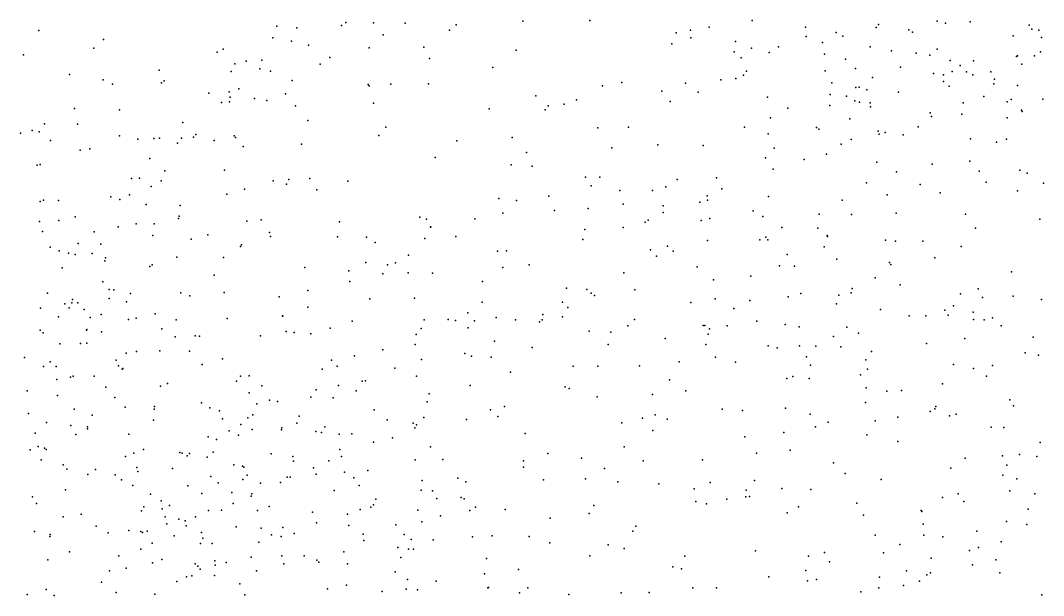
# Model space of a CAD drawing. Header units: metres. Extents: x -23.9 to 23.9, y -28.5 to 28.5.
# Drawn here: x -2.993 to -1.499, y 2.528 to 3.367 of the extents above; entities that cross this region are included whole.
import ezdxf

# ---------------------------------------------------------------- set-up
doc = ezdxf.new("R2010")
doc.units = ezdxf.units.M

msp = doc.modelspace()

# ---------------------------------------------------------------- linework, layer by layer
for p in [(-2.5177, 3.3642, 11.6227), (-2.4776, 3.3637, 12.0142), (-2.431, 3.3633, 25.4455), (-2.3567, 3.3607, 12.091), (-2.2592, 3.3659, 11.5025), (-2.1617, 3.3671, 12.0567), (-1.9246, 3.3669, 13.3458), (-1.7401, 3.361, 18.0115), (-1.6549, 3.366, 26.8574), (-1.6425, 3.3632, -20.0573), (-1.6064, 3.3652, 12.5109), (-1.5204, 3.3603, 13.8002), (-2.966, 3.3524, 25.6006), (-2.6185, 3.3587, 12.5513), (-2.5895, 3.3566, 11.8645), (-2.5243, 3.3597, 12.3896), (-2.4632, 3.3464, 11.5194), (-2.3666, 3.3531, 12.1808), (-2.0358, 3.3491, 11.5938), (-2.0149, 3.3531, 12.1795), (-1.9873, 3.3572, 11.8919), (-1.8467, 3.3574, 14.7432), (-1.8023, 3.3496, 13.1107), (-1.7438, 3.3571, 12.3803), (-1.6961, 3.3536, 15.1314), (-1.6907, 3.3501, 16.5252), (-1.5165, 3.3543, 12.0635), (-1.5064, 3.3529, 25.6382), (-2.8714, 3.3392, 12.9063), (-2.6244, 3.3418, -11.6509), (-2.5973, 3.3367, 13.0413), (-2.5724, 3.3313, 14.6313), (-2.0418, 3.3329, -16.9368), (-2.0142, 3.3418, 11.998), (-1.9492, 3.3366, 11.7179), (-1.8461, 3.3436, 13.4424), (-1.8221, 3.3349, 14.8762), (-1.7922, 3.3444, -18.7593), (-1.5439, 3.3449, 11.8869), (-1.5025, 3.3423, 12.1548), (-2.9885, 3.317, 26.2694), (-2.8855, 3.3267, 25.5544), (-2.7058, 3.3209, 13.022), (-2.6967, 3.3253, 14.7907), (-2.4836, 3.327, 14.5035), (-2.4038, 3.3281, 14.4548), (-2.2694, 3.3236, 26.7401), (-1.9512, 3.3215, 26.7249), (-1.9255, 3.3266, 11.8331), (-1.9001, 3.3202, 12.208), (-1.8861, 3.3287, 13.2571), (-1.8191, 3.3181, 12.2631), (-1.7526, 3.3288, 15.0069), (-1.7212, 3.3226, 25.6478), (-1.6855, 3.3196, 14.6363), (-1.6653, 3.3164, 14.1889), (-1.6545, 3.3251, 14.4965), (-1.5374, 3.3156, 15.0936), (-1.5128, 3.3155, 12.5886), (-1.5036, 3.3214, 26.8925), (-2.6799, 3.3041, 12.6743), (-2.6634, 3.3076, 26.6147), (-2.6402, 3.3093, 11.6427), (-2.5551, 3.3032, 25.441), (-2.5412, 3.3132, 12.0794), (-2.3959, 3.3118, -15.7587), (-1.9406, 3.3126, 11.6269), (-1.7884, 3.3105, 14.0151), (-1.6355, 3.3085, 18.4796), (-1.6212, 3.3013, 12.3488), (-1.6016, 3.3081, 11.9884), (-1.5391, 3.3146, 11.7473), (-1.5313, 3.3033, 13.0597), (-2.9209, 3.2881, 26.3241), (-2.7904, 3.2944, 12.9373), (-2.685, 3.2928, 11.8563), (-2.6433, 3.2968, 12.9228), (-2.6278, 3.2933, 12.0131), (-2.3034, 3.2987, 14.4494), (-1.9374, 3.2871, 14.2447), (-1.9332, 3.293, 12.0039), (-1.8183, 3.2936, 25.649), (-1.7738, 3.297, 13.4323), (-1.7082, 3.2988, 14.9111), (-1.6602, 3.2899, 14.734), (-1.6456, 3.2879, 14.2767), (-1.6327, 3.2927, 14.4203), (-1.612, 3.292, 11.8505), (-1.6028, 3.2878, 14.9901), (-1.5763, 3.2921, 12.1441), (-2.8722, 3.2806, 26.4141), (-2.8582, 3.2744, 12.813), (-2.7868, 3.2761, 14.8926), (-2.7828, 3.2791, 26.524), (-2.596, 3.2795, 26.6747), (-2.4852, 3.2735, 12.2604), (-2.4839, 3.2716, 26.7248), (-2.4521, 3.2741, 11.3987), (-2.3971, 3.2749, 26.7455), (-2.1433, 3.2717, 11.3831), (-2.1147, 3.2766, 26.7393), (-2.0221, 3.2757, 26.7309), (-1.9704, 3.2804, 12.0978), (-1.9484, 3.2825, 25.5568), (-1.8082, 3.2761, 13.3512), (-1.7492, 3.284, 13.5992), (-1.6455, 3.2782, 14.8218), (-1.6371, 3.2715, 12.0691), (-1.5721, 3.2746, 13.9665), (-1.5712, 3.2814, 14.7195), (-1.5372, 3.2725, 14.9208), (-2.7179, 3.2611, 20.6614), (-2.6879, 3.2629, 19.3251), (-2.6742, 3.2676, 12.5236), (-2.606, 3.2603, -12.3912), (-2.2405, 3.257, 11.3417), (-2.0565, 3.264, 11.4184), (-2.0035, 3.2624, 14.307), (-1.811, 3.2591, 11.839), (-1.787, 3.2567, -18.2636), (-1.7732, 3.2693, 13.2557), (-1.7685, 3.2699, 12.1783), (-1.7573, 3.2658, 13.1629), (-1.711, 3.2626, 11.9117), (-1.5866, 3.2561, 12.2764), (-2.6994, 3.2476, 12.8761), (-2.6877, 3.2484, 14.8543), (-2.6867, 3.2552, 11.5902), (-2.6511, 3.2532, 12.4441), (-2.6331, 3.2506, 12.1037), (-2.5913, 3.2426, 11.439), (-2.4774, 3.2465, 25.4426), (-2.2224, 3.2427, 18.8678), (-2.1992, 3.2449, 26.7596), (-2.181, 3.2513, 25.4593), (-2.0444, 3.249, 16.8256), (-1.9024, 3.2551, 11.5532), (-1.8112, 3.2433, 11.9467), (-1.7747, 3.2499, 11.7614), (-1.768, 3.2478, 26.8694), (-1.7524, 3.2472, 13.9082), (-1.7518, 3.2413, 12.0194), (-1.6169, 3.247, -19.4112), (-1.5524, 3.2483, 11.6257), (-1.5466, 3.252, 14.5996), (-1.5004, 3.2521, 12.9737), (-2.9139, 3.2388, 14.9782), (-2.8482, 3.2369, 25.6416), (-2.3088, 3.2381, 26.7687), (-2.2269, 3.237, 14.4327), (-1.8725, 3.2392, 12.1405), (-1.6651, 3.2322, 11.7636), (-1.6629, 3.2269, 13.1374), (-1.6189, 3.2305, 25.6035), (-1.5317, 3.2364, 26.9234), (-1.5307, 3.2345, 12.5655), (-2.9578, 3.2164, 25.91), (-2.9094, 3.2157, 25.7908), (-2.7559, 3.2183, 12.8071), (-2.5734, 3.2211, 14.7662), (-2.4593, 3.2113, 14.5661), (-2.1501, 3.2107, 11.3085), (-2.1052, 3.2116, 14.3853), (-1.9361, 3.2113, 26.784), (-1.898, 3.2249, 9.8745), (-1.8308, 3.2112, 12.0221), (-1.7821, 3.2236, 11.6524), (-1.6826, 3.2118, 12.2933), (-1.5524, 3.2251, 12.4657), (-2.9927, 3.2026, 26.8111), (-2.9756, 3.2067, 12.7483), (-2.9654, 3.2045, 25.9971), (-2.848, 3.1987, 25.7277), (-2.7402, 3.197, 25.6068), (-2.7365, 3.2007, 12.5668), (-2.6807, 3.199, 26.6484), (-2.6788, 3.1962, -18.9727), (-2.4697, 3.1992, 11.3149), (-2.2749, 3.1963, 25.4294), (-1.9011, 3.202, 14.2154), (-1.8274, 3.2086, 11.573), (-1.7407, 3.2059, 13.7881), (-1.7394, 3.2015, 13.6309), (-1.7307, 3.2038, 25.6038), (-1.7043, 3.2005, 26.909), (-2.9487, 3.1919, 26.2304), (-2.8216, 3.1938, 26.5109), (-2.798, 3.195, 11.8624), (-2.7898, 3.1954, 11.6792), (-2.7636, 3.1884, 26.586), (-2.7577, 3.1953, 11.5845), (-2.7101, 3.1922, 12.1049), (-2.6676, 3.1835, 25.5542), (-2.5826, 3.1866, 12.2709), (-2.3557, 3.1914, 14.4926), (-2.1297, 3.1815, 26.7704), (-2.0625, 3.1859, 25.4691), (-1.996, 3.1847, 11.3509), (-1.8924, 3.1811, -12.7281), (-1.7949, 3.1866, 14.0515), (-1.7802, 3.1935, -15.0824), (-1.606, 3.1944, -17.5776), (-1.5683, 3.1894, 14.1473), (-1.5536, 3.1939, 14.0599), (-2.9055, 3.1778, 26.3947), (-2.8915, 3.1797, -17.2981), (-2.8039, 3.1658, 25.6551), (-2.3875, 3.1672, 11.2696), (-2.2542, 3.1745, 11.2637), (-1.905, 3.1668, 11.417), (-1.8163, 3.1723, 12.1035), (-2.9684, 3.1559, 26.9948), (-2.9637, 3.1571, 26.4664), (-2.2767, 3.1568, 14.4486), (-2.2457, 3.1545, 26.7866), (-1.849, 3.1641, 14.1349), (-1.7425, 3.1606, 13.8722), (-1.662, 3.1575, 13.542), (-1.607, 3.1621, 13.2681), (-2.8306, 3.1364, 14.992), (-2.8191, 3.1372, 12.71), (-2.7822, 3.1476, -20.0981), (-2.6951, 3.1486, 12.4043), (-2.5701, 3.1367, 14.8216), (-2.1679, 3.1384, 14.4082), (-2.1469, 3.1386, 25.4374), (-1.9769, 3.1376, 14.2887), (-1.8938, 3.1503, 26.8263), (-1.7142, 3.1462, 10.9261), (-1.5935, 3.1471, 25.5833), (-1.5341, 3.149, 11.4904), (-1.5232, 3.1443, 26.9441), (-2.8021, 3.1251, 11.568), (-2.7871, 3.133, 12.0481), (-2.6656, 3.1213, 12.2203), (-2.624, 3.1334, 19.6488), (-2.6045, 3.1282, 11.3264), (-2.6012, 3.135, 25.5009), (-2.5148, 3.1329, 25.4664), (-2.1595, 3.1259, 23.8017), (-2.0509, 3.1247, -23.4839), (-2.0341, 3.135, 19.8515), (-1.9689, 3.1215, 26.7781), (-1.7577, 3.1301, 11.5275), (-1.6797, 3.128, 11.6035), (-1.5829, 3.1311, 13.4694), (-1.4994, 3.1298, 14.336), (-2.861, 3.1098, 11.8379), (-2.8334, 3.1128, 3.2128), (-2.6914, 3.1138, 12.321), (-2.5603, 3.12, -23.7468), (-2.2945, 3.1073, 23.8526), (-2.2213, 3.1108, 23.7308), (-2.1179, 3.1189, 23.724), (-2.0702, 3.1192, 23.8722), (-1.9906, 3.1112, 23.7834), (-1.9008, 3.1106, 25.5424), (-1.7275, 3.113, -23.0996), (-1.6501, 3.1156, 13.6224), (-1.5372, 3.1188, 13.3044), (-2.9638, 3.1029, 26.0266), (-2.9593, 3.1049, 26.6606), (-2.9374, 3.1043, 12.7191), (-2.8475, 3.1058, 11.6454), (-2.8091, 3.0986, 26.5579), (-2.7594, 3.0972, 12.1435), (-2.2688, 3.1047, 11.2129), (-2.164, 3.0929, 11.2198), (-2.1132, 3.0991, 23.6335), (-2.0548, 3.0966, 10.322), (-2.0011, 3.1019, 23.9557), (-1.9897, 3.1052, 11.2927), (-1.7935, 3.1049, 14.0118), (-2.9128, 3.0807, 26.7627), (-2.7619, 3.0782, 25.6076), (-2.7612, 3.0816, 12.5077), (-2.6414, 3.0764, 16.0175), (-2.4096, 3.08, 14.5765), (-2.4002, 3.0774, 26.7863), (-2.3293, 3.0778, 23.6634), (-2.2886, 3.0863, 24.0011), (-2.2131, 3.0898, 23.628), (-2.0545, 3.0871, 11.758), (-1.9866, 3.0781, 23.6158), (-1.923, 3.0896, 23.8701), (-1.9093, 3.0812, 23.7464), (-1.8269, 3.0844, 14.0865), (-1.7799, 3.0842, 11.4594), (-1.7147, 3.0862, 13.7345), (-1.6132, 3.0845, 26.9407), (-1.505, 3.0773, 13.2104), (-2.9649, 3.074, 26.2057), (-2.9365, 3.0753, 27.0713), (-2.8501, 3.0659, 12.6751), (-2.8239, 3.0704, 25.6814), (-2.7975, 3.0706, 12.5973), (-2.6625, 3.0744, -11.2519), (-2.527, 3.0734, 16.6114), (-2.3941, 3.0656, 23.7377), (-2.3937, 3.0662, 23.9063), (-2.169, 3.0621, 24.1129), (-2.1128, 3.065, 17.4078), (-2.0809, 3.0731, 11.2314), (-2.0764, 3.076, 24.068), (-1.9993, 3.0753, 25.4783), (-1.8815, 3.0651, 23.9528), (-1.8287, 3.0642, 11.3906), (-1.5989, 3.0643, 11.4758), (-2.9603, 3.0592, 26.3325), (-2.8849, 3.0588, 11.9186), (-2.7994, 3.0537, 11.4632), (-2.7434, 3.0482, 12.4245), (-2.7191, 3.0547, 12.2335), (-2.629, 3.0579, 26.7056), (-2.6276, 3.0519, 25.5072), (-2.5301, 3.0516, 26.7522), (-2.4874, 3.0513, 25.4473), (-2.4027, 3.0493, 11.1895), (-2.3571, 3.052, 14.5091), (-2.1719, 3.0477, 25.4242), (-1.9136, 3.0472, 14.203), (-1.9048, 3.0509, 14.921), (-1.9019, 3.047, 24.0393), (-1.8152, 3.0533, 23.8333), (-1.8146, 3.0519, 17.0613), (-1.73, 3.0469, 13.8301), (-2.9494, 3.0363, 26.5487), (-2.9087, 3.0416, 25.8032), (-2.8754, 3.0409, 26.876), (-2.6713, 3.0374, 11.3109), (-2.6701, 3.04, 14.9468), (-2.4749, 3.0432, 14.7436), (-2.0733, 3.0326, 25.4501), (-2.0484, 3.0377, 24.1495), (-1.9898, 3.0463, 23.5258), (-1.8196, 3.0371, 23.6704), (-1.7156, 3.0453, 26.9239), (-1.6757, 3.0451, 17.7287), (-1.6194, 3.0373, 13.6969), (-2.9361, 3.0311, 25.8846), (-2.9226, 3.0279, 15.0699), (-2.9127, 3.0257, 11.8225), (-2.888, 3.0273, 11.6226), (-2.8694, 3.0167, 26.7084), (-2.8684, 3.0207, 12.0276), (-2.7647, 3.0221, 11.3934), (-2.6963, 3.0214, 25.5573), (-2.4265, 3.0247, 23.6187), (-2.2965, 3.0306, 23.5099), (-2.2833, 3.0311, 26.8086), (-2.0642, 3.0234, 23.4742), (-2.0401, 3.0306, 14.3142), (-1.8738, 3.0258, 11.322), (-1.8012, 3.019, 23.9898), (-1.6582, 3.0208, 25.5815), (-2.9319, 3.0061, 27.1509), (-2.8037, 3.0081, 3.557), (-2.8003, 3.0105, 15.0542), (-2.5774, 3.007, 14.9074), (-2.5132, 3.0019, 23.7648), (-2.4884, 3.014, 23.9188), (-2.457, 3.0109, 24.017), (-2.4454, 3.0134, 10.4975), (-2.2885, 3.0066, 11.1596), (-2.2501, 3.0106, 24.181), (-2.005, 3.0079, 11.2275), (-1.885, 3.0093, 26.8427), (-1.8629, 3.0086, 25.5645), (-1.724, 3.0139, 11.4578), (-1.7225, 3.011, 14.5247), (-2.7099, 2.9956, 26.644), (-2.512, 2.9866, 23.6653), (-2.4639, 2.9978, 15.7136), (-2.4268, 2.999, 14.6754), (-2.3913, 2.9986, 24.1279), (-2.112, 2.9989, 26.8126), (-1.9813, 2.9888, 23.4421), (-1.9267, 2.9942, 24.1669), (-1.7454, 2.9917, 23.7125), (-1.546, 3.0003, 13.6605), (-2.8726, 2.9857, 27.0164), (-2.8634, 2.9749, 25.7472), (-2.8565, 2.9743, 26.7981), (-2.5733, 2.9732, 25.4852), (-2.3184, 2.9864, 25.4218), (-2.1955, 2.9766, 24.2411), (-2.1662, 2.9748, 27.1678), (-2.0961, 2.9742, 23.3971), (-1.7785, 2.9764, 13.884), (-1.7085, 2.9815, 23.8195), (-1.595, 2.9758, 26.9396), (-2.953, 2.9693, 25.9533), (-2.9166, 2.96, 10.7028), (-2.8634, 2.9616, 26.4707), (-2.838, 2.9569, 12.1393), (-2.8321, 2.9687, 11.4547), (-2.7588, 2.9697, 25.6142), (-2.7455, 2.9653, 12.286), (-2.6953, 2.9704, 15.0483), (-2.615, 2.964, 11.2391), (-2.4827, 2.9613, 24.0933), (-2.4174, 2.9623, 26.7982), (-2.1598, 2.9696, 11.1604), (-2.1549, 2.966, 27.0784), (-1.9786, 2.9612, 14.2394), (-1.928, 2.9588, 25.5265), (-1.872, 2.9642, 26.97), (-1.8538, 2.9687, 14.0666), (-1.7981, 2.9665, 24.1119), (-1.7804, 2.9699, 11.3784), (-1.6204, 2.9683, 23.3679), (-1.5886, 2.9631, 23.2897), (-1.5438, 2.9651, 23.4728), (-1.5023, 2.9602, 23.2167), (-2.9636, 2.9477, 24.7222), (-2.9279, 2.9536, 15.164), (-2.9214, 2.9481, 11.9601), (-2.9179, 2.9555, 24.9739), (-2.9091, 2.9554, 24.8124), (-2.8997, 2.9457, 11.5723), (-2.5732, 2.9488, 23.9591), (-2.3188, 2.9563, 26.8349), (-2.2016, 2.9563, 23.3788), (-2.1939, 2.9483, 26.9981), (-2.0142, 2.9557, 27.0803), (-1.9516, 2.9471, 27.2214), (-1.8018, 2.9539, 23.4755), (-1.7373, 2.9454, 26.9084), (-1.6435, 2.9444, 23.2035), (-1.6308, 2.9511, 23.5082), (-2.9371, 2.935, 11.7081), (-2.8911, 2.9338, 26.6078), (-2.8751, 2.9385, 24.7368), (-2.8348, 2.9308, 15.2178), (-2.8239, 2.9331, 26.7016), (-2.7959, 2.939, 12.5338), (-2.7655, 2.9304, 12.4442), (-2.6908, 2.9324, 25.5665), (-2.61, 2.9365, 26.705), (-2.6097, 2.9358, 23.8289), (-2.5085, 2.9285, 14.8157), (-2.4035, 2.9307, 11.1461), (-2.3686, 2.931, 24.2357), (-2.3579, 2.9294, 27.1141), (-2.3395, 2.9405, 23.4071), (-2.33, 2.9292, 27.0289), (-2.2985, 2.9338, 16.944), (-2.27, 2.9305, 14.3927), (-2.2352, 2.9277, 25.43), (-2.231, 2.9303, 11.1382), (-2.2303, 2.9385, 27.3607), (-2.2015, 2.9348, 26.8487), (-2.0963, 2.931, 14.3128), (-1.9181, 2.9285, 27.0647), (-1.6957, 2.9365, 13.8445), (-1.6712, 2.9362, 11.4667), (-1.6387, 2.9375, 23.9068), (-1.6021, 2.9417, 11.4191), (-1.6015, 2.931, 23.5971), (-1.586, 2.9305, 23.7821), (-1.5738, 2.9336, 18.5234), (-2.9638, 2.9153, 15.2611), (-2.8962, 2.9156, 24.6539), (-2.8956, 2.9162, 25.8087), (-2.8746, 2.913, 25.1132), (-2.7862, 2.9173, 24.9562), (-2.6047, 2.9134, 15.0467), (-2.5932, 2.9122, 23.6301), (-2.5406, 2.9184, 23.554), (-2.4079, 2.918, 14.6497), (-2.3391, 2.9186, 27.343), (-2.1627, 2.9141, 24.3202), (-2.1312, 2.9126, 27.4668), (-2.106, 2.9216, 26.8613), (-1.9961, 2.9221, 23.3507), (-1.9937, 2.9223, 27.3933), (-1.9871, 2.9175, 26.9414), (-1.9611, 2.9217, 24.2868), (-1.8766, 2.9238, 23.3799), (-1.8559, 2.9202, 24.2281), (-1.7865, 2.92, 23.3939), (-1.5614, 2.9219, 23.6858), (-2.9598, 2.9114, 25.1582), (-2.767, 2.9059, 24.7846), (-2.7376, 2.9071, 24.8864), (-2.7313, 2.9066, 11.2972), (-2.6423, 2.9071, 15.1547), (-2.5688, 2.9103, 24.0663), (-2.415, 2.9092, 25.4416), (-2.3009, 2.8995, 27.435), (-2.0519, 2.9031, 24.3243), (-1.9891, 2.9096, 26.8522), (-1.8062, 2.9062, 26.8763), (-1.7697, 2.9111, 11.3202), (-1.6144, 2.9034, 23.0782), (-1.5147, 2.9052, 23.0579), (-2.9353, 2.8954, 27.2296), (-2.905, 2.8961, 12.058), (-2.896, 2.8963, -12.9004), (-2.8231, 2.8843, 26.8513), (-2.7892, 2.8852, 25.1033), (-2.7462, 2.885, 25.6162), (-2.4636, 2.8866, 27.1297), (-2.4168, 2.8944, 27.0126), (-2.2459, 2.8899, 23.3162), (-2.1347, 2.8945, 23.3037), (-1.9921, 2.8946, 25.4952), (-1.9013, 2.8924, 23.2761), (-1.8883, 2.8897, 26.9023), (-1.8555, 2.8925, 13.9944), (-1.8319, 2.892, 27.3262), (-1.7952, 2.8909, 25.6057), (-1.7503, 2.8843, 11.3726), (-1.6704, 2.8959, 24.063), (-1.5262, 2.8823, 23.9837), (-2.987, 2.8754, 15.3323), (-2.9492, 2.869, 26.065), (-2.853, 2.8715, 15.3493), (-2.8382, 2.8819, 12.6045), (-2.698, 2.8735, 26.6295), (-2.5385, 2.8715, 11.1705), (-2.5049, 2.8781, 23.454), (-2.4071, 2.8724, 27.3976), (-2.344, 2.8815, 26.9074), (-2.3345, 2.8777, 23.3355), (-2.3055, 2.8761, 24.3264), (-2.0312, 2.8691, 11.1692), (-1.9784, 2.876, 14.1843), (-1.9491, 2.8686, 27.4909), (-1.8456, 2.8765, 23.2134), (-1.7586, 2.872, 23.1021), (-1.5068, 2.8788, -12.5805), (-2.959, 2.8624, 11.8555), (-2.9406, 2.8626, 12.6759), (-2.8495, 2.8636, 12.1666), (-2.8443, 2.8585, 27.0514), (-2.8435, 2.8595, 25.2094), (-2.7274, 2.8653, 24.6979), (-2.5521, 2.8587, 26.7151), (-2.5306, 2.8627, 24.1834), (-2.4465, 2.8602, 23.3778), (-2.2776, 2.8541, 25.4425), (-2.1858, 2.8629, 17.8299), (-2.1498, 2.8628, 11.1308), (-2.0893, 2.8632, 27.5391), (-1.8396, 2.8643, 11.2843), (-1.7565, 2.8583, 27.2082), (-1.6306, 2.8653, 26.9421), (-1.6015, 2.8595, 25.6013), (-1.5739, 2.8639, 23.004), (-2.9395, 2.8437, 26.1828), (-2.9195, 2.8471, 26.4324), (-2.9156, 2.8484, 25.2587), (-2.885, 2.8484, 26.5431), (-2.7779, 2.8374, 15.3826), (-2.6776, 2.8409, 23.7396), (-2.6714, 2.8481, 15.3192), (-2.6587, 2.8486, 24.9374), (-2.4938, 2.841, 27.3464), (-2.4891, 2.8416, 26.993), (-2.4144, 2.8483, 14.7238), (-2.0454, 2.8429, 23.2642), (-1.8743, 2.8451, 25.5929), (-1.8651, 2.848, -15.5893), (-1.8417, 2.8447, 23.129), (-1.7668, 2.8501, 27.0326), (-1.5827, 2.8484, 24.0564), (-2.9828, 2.8268, 15.4028), (-2.8682, 2.8322, 25.8089), (-2.7883, 2.8339, 12.2777), (-2.6587, 2.8242, 23.6214), (-2.6405, 2.8342, 24.8298), (-2.5609, 2.8282, 15.2525), (-2.5285, 2.8347, 27.0842), (-2.5029, 2.827, 15.1562), (-2.396, 2.8226, 11.1239), (-2.3364, 2.8348, 14.4242), (-2.1974, 2.8326, 25.4592), (-2.1918, 2.8301, 14.3025), (-2.0214, 2.8271, 27.5767), (-1.7581, 2.8312, 23.0271), (-1.7283, 2.8264, 27.2911), (-1.7067, 2.8274, 24.1935), (-1.6468, 2.837, 11.422), (-2.9384, 2.8203, 11.9918), (-2.855, 2.817, 15.428), (-2.7286, 2.8096, 25.2076), (-2.6477, 2.8078, 25.0854), (-2.6292, 2.8132, 24.7405), (-2.6177, 2.8113, 24.1366), (-2.5691, 2.8177, 27.184), (-2.5363, 2.8165, 25.5103), (-2.3991, 2.811, 17.4797), (-2.1511, 2.8182, 23.2523), (-2.0702, 2.8214, 25.4929), (-1.7593, 2.8097, 27.407), (-1.5484, 2.8139, 22.9269), (-2.9811, 2.7937, 27.3177), (-2.9144, 2.8, 24.4513), (-2.8401, 2.803, 11.4027), (-2.7976, 2.8003, 24.5126), (-2.7969, 2.8043, 25.7215), (-2.7165, 2.802, 25.6299), (-2.7022, 2.7978, 16.4076), (-2.4766, 2.7994, 27.4745), (-2.3065, 2.799, 11.1111), (-2.2862, 2.8042, 14.3249), (-1.9686, 2.8003, 23.2241), (-1.939, 2.7983, 11.2052), (-1.8759, 2.8015, 27.5433), (-1.8402, 2.7927, 24.3358), (-1.6647, 2.7969, 22.927), (-1.6583, 2.8008, 25.6288), (-1.6567, 2.8043, 26.9983), (-1.6268, 2.7931, 24.1569), (-1.5431, 2.8049, 11.3451), (-2.9547, 2.7809, 26.2864), (-2.8881, 2.7916, 12.1262), (-2.7984, 2.784, 26.5903), (-2.698, 2.7862, 11.2523), (-2.6712, 2.7779, -11.8303), (-2.6609, 2.7877, 26.6195), (-2.6537, 2.792, 15.388), (-2.5892, 2.7798, 27.3311), (-2.5858, 2.79, 24.9851), (-2.4575, 2.7846, 23.3277), (-2.4195, 2.7799, 27.5528), (-2.4039, 2.7879, 24.3476), (-2.3416, 2.7851, 27.5926), (-2.2959, 2.7893, 23.2565), (-2.1147, 2.7805, 24.4222), (-2.0846, 2.787, 27.6419), (-2.0665, 2.7917, 11.1475), (-2.0486, 2.7856, -22.9336), (-1.8138, 2.7812, 13.9622), (-1.7452, 2.7834, 24.2761), (-1.7122, 2.7886, 11.3967), (-1.6365, 2.7906, 13.8797), (-2.9712, 2.7653, 11.7503), (-2.9192, 2.7762, 11.5345), (-2.9117, 2.7631, 26.5047), (-2.895, 2.7743, 12.7064), (-2.8948, 2.7716, 25.9354), (-2.8345, 2.7637, 25.3386), (-2.6881, 2.7687, 20.3511), (-2.6545, 2.7703, 25.1824), (-2.6117, 2.7702, 27.09), (-2.6111, 2.7731, 23.4639), (-2.5616, 2.7674, 24.8044), (-2.5532, 2.7662, 27.4227), (-2.5485, 2.7742, 15.3334), (-2.5277, 2.7637, 26.8752), (-2.5089, 2.7641, 26.694), (-2.4169, 2.7729, 14.8817), (-2.4146, 2.7774, 15.0471), (-2.2562, 2.7647, 24.4175), (-2.0696, 2.769, 14.1688), (-1.8786, 2.766, 18.0335), (-1.8323, 2.7746, 22.9951), (-1.7572, 2.7629, 25.6556), (-1.5756, 2.774, 25.6284), (-1.5574, 2.7734, 26.9918), (-2.7185, 2.7597, 15.4657), (-2.7068, 2.7559, 24.0255), (-2.6743, 2.7621, 24.5606), (-2.4772, 2.7523, 15.2868), (-2.4499, 2.7584, 25.4988), (-1.9352, 2.76, 23.089), (-1.7122, 2.7532, 27.4566), (-1.5044, 2.7514, 25.1382), (-2.9786, 2.7408, 26.372), (-2.9671, 2.7459, 11.9008), (-2.9576, 2.7435, 15.5044), (-2.9553, 2.7416, 24.3813), (-2.8273, 2.7358, 27.0467), (-2.8131, 2.7412, 26.9361), (-2.7602, 2.7371, 11.2955), (-2.7565, 2.7358, 23.8094), (-2.7459, 2.7357, 12.4323), (-2.7113, 2.7375, 19.9908), (-2.6268, 2.7349, 11.1968), (-2.5267, 2.7415, 24.9135), (-2.3944, 2.7455, 14.5712), (-2.2228, 2.7354, 23.2078), (-2.1114, 2.7455, 23.1998), (-1.9182, 2.7359, 18.6524), (-1.8693, 2.7403, 11.2454), (-1.5346, 2.7341, 24.9211), (-2.9623, 2.7264, 11.6596), (-2.9302, 2.719, 25.4102), (-2.8393, 2.731, 12.6436), (-2.7494, 2.7319, 25.7034), (-2.7202, 2.73, 23.6177), (-2.6811, 2.719, 26.5683), (-2.5951, 2.7313, 15.4323), (-2.594, 2.7244, 24.6024), (-2.5428, 2.7249, 24.7153), (-2.5241, 2.7314, 23.34), (-2.4168, 2.7265, 14.654), (-2.3763, 2.7267, 14.437), (-2.2584, 2.7249, 11.1064), (-2.1739, 2.7286, -19.1788), (-2.0839, 2.725, 27.6993), (-1.9971, 2.7264, 14.0508), (-1.8061, 2.7218, 22.912), (-1.6136, 2.7287, 11.3864), (-1.5591, 2.7319, 25.059), (-1.5531, 2.7186, 27.3887), (-1.5091, 2.7313, 25.2239), (-2.9248, 2.7126, 12.048), (-2.8943, 2.7048, 11.4753), (-2.8831, 2.7123, 26.1747), (-2.8545, 2.7042, 12.1777), (-2.8226, 2.7149, 26.3821), (-2.8212, 2.7093, 26.7588), (-2.771, 2.7138, 15.5179), (-2.6685, 2.717, 27.1839), (-2.6669, 2.7157, 25.6383), (-2.6616, 2.7038, 27.0521), (-2.565, 2.7147, 25.1313), (-2.5612, 2.7052, 26.6379), (-2.5197, 2.7084, 25.0261), (-2.4855, 2.7106, 27.5773), (-2.2583, 2.7156, 25.4991), (-2.14, 2.7137, 11.1209), (-1.7891, 2.7065, 11.3175), (-1.6347, 2.7143, 24.2287), (-1.5588, 2.704, 24.1722), (-2.8451, 2.697, 25.9184), (-2.8285, 2.6887, 26.6773), (-2.7485, 2.6883, 12.3604), (-2.7148, 2.7019, 25.3272), (-2.704, 2.6928, 24.1069), (-2.6683, 2.6974, 27.279), (-2.6421, 2.6923, 26.965), (-2.6132, 2.6931, 23.4061), (-2.6033, 2.701, 25.2165), (-2.599, 2.7011, 27.4635), (-2.5061, 2.6999, 24.3427), (-2.4985, 2.6889, 15.3811), (-2.4066, 2.6963, 24.3983), (-2.3544, 2.6995, 11.1144), (-2.3424, 2.6942, 14.9614), (-2.2291, 2.6973, 14.2017), (-2.1679, 2.6987, 27.7192), (-2.121, 2.694, 24.4643), (-2.0609, 2.6915, 23.1381), (-1.986, 2.6932, 19.1271), (-1.9215, 2.696, 27.6801), (-1.7363, 2.6977, 24.321), (-1.5386, 2.6984, 25.6621), (-2.9272, 2.6827, 12.7224), (-2.8027, 2.6764, 12.2461), (-2.728, 2.677, 26.481), (-2.6844, 2.6789, 23.4958), (-2.656, 2.6731, 24.2057), (-2.6552, 2.6766, 24.334), (-2.5346, 2.6815, 26.7803), (-2.408, 2.6819, 23.2441), (-2.3912, 2.681, 14.3466), (-2.0095, 2.684, 27.717), (-1.9336, 2.6821, 22.9912), (-1.8812, 2.6847, 24.4134), (-1.839, 2.6828, 27.6533), (-1.6242, 2.6767, 25.1267), (-1.5484, 2.6812, 24.7949), (-1.5119, 2.6768, 22.8017), (-2.975, 2.6722, 27.3059), (-2.9694, 2.6628, 11.8096), (-2.7874, 2.6664, 25.3973), (-2.7753, 2.6595, -20.2117), (-2.6821, 2.6625, 25.7022), (-2.6295, 2.6581, 24.4933), (-2.4773, 2.6609, 24.9633), (-2.4741, 2.669, 25.5659), (-2.385, 2.6697, 15.248), (-2.3496, 2.6713, 25.536), (-2.3453, 2.6693, 14.2636), (-2.1556, 2.6598, 14.1063), (-2.0071, 2.6655, 24.461), (-1.9914, 2.6619, 25.6146), (-1.9617, 2.6688, 11.1913), (-1.9341, 2.6722, 10.396), (-1.9285, 2.673, -12.9079), (-1.7719, 2.663, 25.7324), (-1.647, 2.6712, 13.9176), (-1.6155, 2.6657, 22.806), (-2.9306, 2.6434, 27.2364), (-2.9043, 2.6471, 26.5337), (-2.8158, 2.6518, 27.2526), (-2.8126, 2.6576, 12.6877), (-2.7859, 2.6547, 27.0032), (-2.7814, 2.6432, 26.3569), (-2.7374, 2.6432, 25.7767), (-2.7182, 2.6523, 12.4458), (-2.6994, 2.653, 15.5392), (-2.6466, 2.6526, 9.2235), (-2.5664, 2.6499, 25.6191), (-2.5153, 2.6471, 24.6488), (-2.4971, 2.6541, 26.6815), (-2.4814, 2.6575, 24.7707), (-2.4125, 2.6527, 14.5222), (-2.3795, 2.6445, 14.6022), (-2.3369, 2.6526, 27.7126), (-2.3284, 2.6574, 15.1077), (-2.285, 2.6538, 23.1865), (-2.1625, 2.6481, 25.5602), (-1.8734, 2.6491, 25.7269), (-1.8571, 2.6576, 14.0044), (-1.7621, 2.6458, 13.9696), (-1.6779, 2.6524, 25.7146), (-1.6768, 2.651, 11.4381), (-1.5217, 2.6542, 14.5125), (-2.8822, 2.6297, 12.1225), (-2.7792, 2.633, 23.6934), (-2.7617, 2.64, 12.583), (-2.7522, 2.6373, 24.0401), (-2.7509, 2.6298, 23.5964), (-2.6778, 2.6284, 5.3378), (-2.5605, 2.6343, 16.9765), (-2.5134, 2.6307, 25.1534), (-2.4448, 2.6313, 27.6791), (-2.4067, 2.6357, 14.4239), (-2.2196, 2.641, 24.4739), (-2.0945, 2.6296, 11.1444), (-1.6751, 2.6326, 25.183), (-1.5537, 2.6362, 27.5408), (-1.5236, 2.6318, 25.4051), (-2.972, 2.6216, 26.4427), (-2.95, 2.6144, 25.4862), (-2.9495, 2.6175, 11.6567), (-2.8645, 2.6197, 26.6135), (-2.8344, 2.6234, 11.4059), (-2.8169, 2.622, 26.1972), (-2.8148, 2.6205, 26.0104), (-2.8078, 2.6222, -22.5188), (-2.7683, 2.6155, 25.8749), (-2.7284, 2.6204, 27.2356), (-2.6412, 2.6267, 26.5176), (-2.6263, 2.6171, 24.406), (-2.612, 2.6146, 27.5381), (-2.6095, 2.6274, 15.5197), (-2.5932, 2.6189, 25.2885), (-2.4925, 2.6177, 15.4463), (-2.4324, 2.6174, 15.5663), (-2.3328, 2.6138, 11.1216), (-2.3043, 2.6154, 14.8452), (-2.2501, 2.6144, 25.5708), (-2.0988, 2.6223, 14.0261), (-1.7452, 2.6166, 27.6369), (-1.6741, 2.6165, 24.3111), (-1.6462, 2.614, 24.8035), (-1.5967, 2.6224, 24.2398), (-2.8004, 2.605, 23.8555), (-2.73, 2.6044, 27.0452), (-2.7266, 2.6119, 26.4173), (-2.7128, 2.6042, 24.1598), (-2.6446, 2.606, 11.2278), (-2.4913, 2.6087, 24.403), (-2.4418, 2.5984, 25.018), (-2.4225, 2.6102, 11.1323), (-2.3903, 2.6096, 24.4394), (-2.2201, 2.6052, 27.7767), (-2.1348, 2.6025, 27.7895), (-1.7091, 2.6029, 24.9291), (-1.5945, 2.5986, 13.8916), (-1.5611, 2.6067, 22.7573), (-2.921, 2.5922, 11.5771), (-2.8491, 2.5865, 26.6917), (-2.8171, 2.5958, 26.8141), (-2.6562, 2.5844, 9.686), (-2.6112, 2.5861, -23.3879), (-2.5788, 2.5864, 24.4764), (-2.5206, 2.5921, 27.6524), (-2.4376, 2.5839, 14.2003), (-2.4264, 2.5961, 24.9104), (-2.4192, 2.5962, -12.8684), (-2.1615, 2.5861, 23.1333), (-2.1117, 2.5972, 25.6087), (-2.023, 2.5856, 15.2378), (-1.9198, 2.5934, 22.8945), (-1.8427, 2.5859, 22.8333), (-1.8191, 2.5912, 24.424), (-1.733, 2.5908, 25.0738), (-1.6077, 2.5939, 24.7105), (-2.9526, 2.5804, 11.8712), (-2.8383, 2.5685, 27.2323), (-2.7999, 2.5763, 24.1885), (-2.7865, 2.5809, 12.2556), (-2.7377, 2.5746, 27.3526), (-2.7339, 2.5714, 12.3248), (-2.7088, 2.5788, 11.2791), (-2.7086, 2.5728, 25.4177), (-2.6926, 2.5767, 25.8024), (-2.6085, 2.5745, 25.7215), (-2.5601, 2.5799, 26.5451), (-2.5574, 2.5769, 26.6826), (-2.5155, 2.5747, 24.5563), (-2.3123, 2.5822, 15.218), (-2.0406, 2.5701, 24.5035), (-1.8119, 2.5776, -14.5028), (-1.6636, 2.5829, 25.3187), (-1.603, 2.5733, 25.4003), (-1.569, 2.5804, 11.3788), (-2.8625, 2.5642, 11.5277), (-2.7502, 2.5555, 12.7323), (-2.7425, 2.5569, 24.3311), (-2.7303, 2.5666, 12.5365), (-2.7095, 2.5575, 27.4689), (-2.6482, 2.5643, 26.4394), (-2.4459, 2.5628, 14.2988), (-2.3155, 2.5601, 14.741), (-2.2657, 2.5665, 14.0616), (-2.0278, 2.5674, 14.014), (-1.9004, 2.5559, 25.8048), (-1.8465, 2.565, 27.735), (-1.7386, 2.5552, 25.2), (-1.6996, 2.5644, 22.7609), (-1.6696, 2.5587, 11.459), (-1.6646, 2.5613, 27.6132), (-1.563, 2.5617, 25.7689), (-2.8743, 2.5479, 24.2505), (-2.7644, 2.549, 24.0716), (-2.6723, 2.5456, 24.2802), (-2.5169, 2.5436, 13.9846), (-2.4276, 2.5518, 24.7263), (-2.3858, 2.5493, 15.3739), (-2.3106, 2.5394, 24.5138), (-2.3094, 2.5402, 25.636), (-2.2523, 2.5394, 14.9736), (-2.0111, 2.5397, 27.801), (-1.9768, 2.5396, 11.0823), (-1.8439, 2.5496, 13.9964), (-1.8306, 2.5518, 11.3106), (-1.7397, 2.5395, 24.377), (-1.7037, 2.5428, 24.7817), (-1.6806, 2.5495, 13.9431), (-2.9828, 2.53, 26.4715), (-2.955, 2.5373, 16.7094), (-2.9434, 2.5284, 11.996), (-2.8529, 2.5329, 25.5021), (-2.7966, 2.5306, 23.9841), (-2.665, 2.5295, 23.4027), (-2.5447, 2.5381, 11.6458), (-2.4647, 2.5341, 24.4847), (-2.4296, 2.5379, 13.9944), (-2.4133, 2.5367, 14.5533), (-2.2645, 2.5323, 15.1391), (-2.1924, 2.5298, 11.1497), (-2.1159, 2.5322, -17.8999), (-2.0751, 2.5329, 23.0422), (-1.7663, 2.5338, 11.382), (-1.5017, 2.5295, 22.7236)]:
    msp.add_point(p)

doc.saveas('drawing.dxf')
